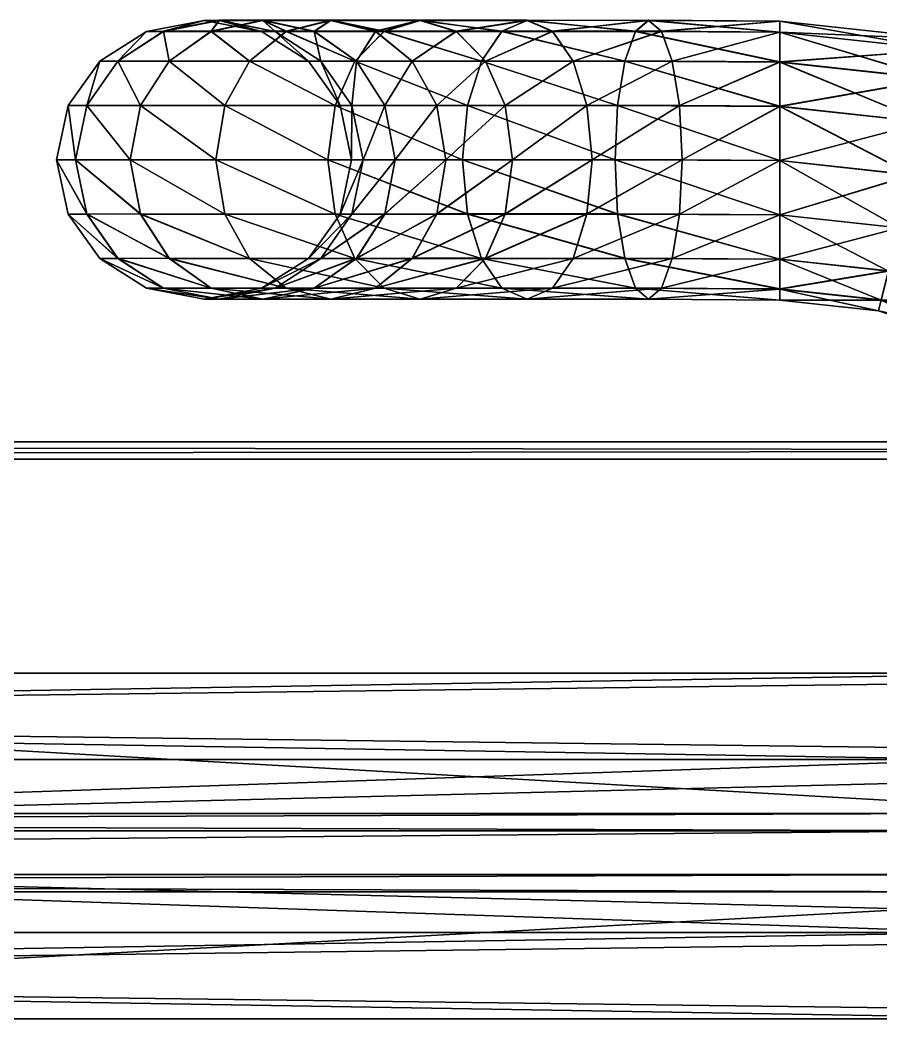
# Model space of a CAD drawing. Extents: x -84 to 84, y -10 to 10.
# Drawn here: x -21.4 to -11.45, y -2.08 to 9.66 of the extents above; entities that cross this region are included whole.
import ezdxf

# ---------------------------------------------------------------- set-up
doc = ezdxf.new("R2010")
doc.units = 0
doc.layers.add('DOOR01', color=231, linetype='CONTINUOUS')
doc.layers.add('FR', color=201, linetype='CONTINUOUS')

msp = doc.modelspace()

# ---------------------------------------------------------------- meshes
at = {"layer": 'DOOR01', "color": 231}
mesh = msp.add_polyface(dxfattribs=at)
corners = [(-18.751282, 6.908508, 113.580963), (-20.009918, 7.422881, 112.351105), (-19.681366, 6.910368, 112.199249), (-19.036896, 7.42102, 113.797272), (-19.14151, 8.048218, 113.876617), (-20.130707, 8.048216, 112.406891), (-20.009918, 8.675353, 112.351105), (-19.036896, 8.675354, 113.797272), (-19.681366, 9.187864, 112.199249), (-19.194244, 6.564727, 111.973907), (-20.274567, 6.908507, 110.631622), (-19.746429, 6.562865, 110.515289), (-20.63089, 7.421019, 110.710236), (-20.761688, 8.048217, 110.739044), (-20.63089, 8.675353, 110.710236), (-20.274567, 9.187864, 110.631622), (-19.194244, 9.533508, 111.973907), (-19.746429, 9.533507, 110.515289), (-19.099884, 6.436035, 110.372711), (-19.940094, 6.562865, 108.75444), (-19.276276, 6.436035, 108.75444), (-20.482391, 6.908507, 108.75444), (-20.848297, 7.421019, 108.75444), (-20.982574, 8.048216, 108.75444), (-20.848297, 8.675352, 108.75444), (-20.482391, 9.187864, 108.75444), (-19.940094, 9.533506, 108.75444), (-19.276276, 9.660339, 108.75444), (-19.681366, 6.908503, 62.477478), (-20.009918, 7.421015, 62.325623), (-18.751282, 6.908504, 61.095764), (-20.130707, 8.050075, 62.269836), (-19.036896, 7.421016, 60.879456), (-20.009918, 8.677211, 62.325623), (-19.14151, 8.050075, 60.80011), (-19.681366, 9.189722, 62.477478), (-19.036896, 8.677211, 60.879456), (-20.274567, 6.910365, 64.045105), (-19.194244, 6.562862, 62.70282), (-19.746429, 6.564723, 64.161438), (-20.63089, 7.422877, 63.966492), (-20.761688, 8.050074, 63.937683), (-20.63089, 8.67721, 63.966492), (-20.274567, 9.189723, 64.045105), (-19.746429, 9.535365, 64.161438), (-19.194244, 9.535365, 62.70282), (-19.099884, 6.437892, 64.304016)]
mesh.append_faces([[corners[k] for k in face] for face in [(0, 1, 2), (3, 5, 1), (4, 6, 5), (7, 8, 6), (9, 10, 11), (2, 12, 10), (1, 13, 12), (5, 14, 13), (6, 15, 14), (8, 17, 15), (18, 19, 20), (11, 21, 19), (10, 22, 21), (12, 23, 22), (14, 25, 24), (15, 26, 25), (17, 27, 26)]], dxfattribs={"vtx0": -1})
mesh.append_faces([[corners[k] for k in face] for face in [(28, 29, 30), (29, 31, 32), (31, 33, 34), (33, 35, 36), (39, 37, 38), (37, 40, 28), (40, 41, 29), (41, 42, 31), (42, 43, 33), (43, 44, 35), (20, 19, 46), (19, 21, 39), (21, 22, 37), (22, 23, 40), (23, 24, 41), (24, 25, 42), (25, 26, 43), (26, 27, 44)]], dxfattribs={"vtx1": -1})
mesh.append_faces([[corners[k] for k in face] for face in [(3, 4, 5), (9, 2, 10), (2, 1, 12), (1, 5, 13), (5, 6, 14), (6, 8, 15), (8, 16, 17), (18, 11, 19), (11, 10, 21), (10, 12, 22), (12, 13, 23), (13, 14, 24), (14, 15, 25), (15, 17, 26), (37, 28, 38), (40, 29, 28), (41, 31, 29), (42, 33, 31), (43, 35, 33), (44, 45, 35), (19, 39, 46), (21, 37, 39), (22, 40, 37), (23, 41, 40), (24, 42, 41), (25, 43, 42), (26, 44, 43)]], dxfattribs={"vtx2": -1})
mesh = msp.add_polyface(dxfattribs=at)
corners = [(-17.845154, 8.050078, 115.101471), (-17.761169, 8.677214, 115.002472), (-19.036896, 8.675354, 113.797272), (-19.14151, 8.048218, 113.876617), (-17.532196, 9.189727, 114.732819), (-18.751282, 9.187865, 113.580963), (-17.192932, 9.533508, 114.333038), (-18.3284, 9.533508, 113.260406), (-17.810333, 9.660339, 112.86795), (-17.292603, 9.533508, 112.475494), (-18.001709, 9.533508, 111.422638), (-18.597961, 9.660339, 111.698273), (-17.514557, 9.187866, 111.197296), (-20.009918, 8.675353, 112.351105), (-19.681366, 9.187864, 112.199249), (-19.194244, 9.533508, 111.973907), (-18.453552, 9.533508, 110.230133), (-19.099884, 9.660339, 110.372711), (-17.925232, 9.187867, 110.1138), (-17.569, 8.675355, 110.035187), (-19.746429, 9.533507, 110.515289), (-18.612396, 9.533508, 108.75444), (-19.276276, 9.660339, 108.75444), (-18.070099, 9.187866, 108.75444), (-17.704193, 8.675354, 108.75444), (-17.569916, 8.048218, 108.75444), (-19.036896, 8.677211, 60.879456), (-17.761169, 8.675349, 59.674255), (-17.845154, 8.048213, 59.575256), (-19.14151, 8.050075, 60.80011), (-18.751282, 9.189723, 61.095764), (-17.532196, 9.187862, 59.943909), (-18.3284, 9.535365, 61.416321), (-17.192932, 9.535365, 60.343689), (-17.810333, 9.662196, 61.808777), (-18.001709, 9.535365, 63.254089), (-17.292603, 9.535364, 62.201233), (-18.597961, 9.662196, 62.978455), (-17.514557, 9.189723, 63.479431), (-20.009918, 8.677211, 62.325623), (-19.681366, 9.189722, 62.477478), (-19.194244, 9.535365, 62.70282), (-18.453552, 9.533504, 64.446594), (-19.099884, 9.662197, 64.304016), (-17.925232, 9.187862, 64.562927), (-17.569, 8.67535, 64.641541), (-19.746429, 9.535365, 64.161438)]
mesh.append_faces([[corners[k] for k in face] for face in [(0, 2, 3), (1, 5, 2), (4, 7, 5), (6, 8, 7), (8, 10, 11), (9, 12, 10), (5, 15, 14), (7, 11, 15), (11, 16, 17), (10, 18, 16), (12, 19, 18), (15, 17, 20), (17, 21, 22), (16, 23, 21), (18, 24, 23), (19, 25, 24)]], dxfattribs={"vtx0": -1})
mesh.append_faces([[corners[k] for k in face] for face in [(29, 26, 28), (26, 30, 27), (30, 32, 31), (32, 34, 33), (37, 35, 34), (35, 38, 36), (40, 41, 30), (41, 37, 32), (43, 42, 37), (42, 44, 35), (44, 45, 38), (46, 43, 41), (22, 21, 43), (21, 23, 42), (23, 24, 44), (24, 25, 45)]], dxfattribs={"vtx1": -1})
mesh.append_faces([[corners[k] for k in face] for face in [(0, 1, 2), (1, 4, 5), (4, 6, 7), (8, 9, 10), (3, 2, 13), (2, 5, 14), (5, 7, 15), (7, 8, 11), (11, 10, 16), (10, 12, 18), (15, 11, 17), (17, 16, 21), (16, 18, 23), (18, 19, 24), (20, 17, 22), (26, 27, 28), (30, 31, 27), (32, 33, 31), (35, 36, 34), (39, 26, 29), (40, 30, 26), (41, 32, 30), (37, 34, 32), (42, 35, 37), (44, 38, 35), (43, 37, 41), (21, 42, 43), (23, 44, 42), (24, 45, 44), (22, 43, 46)]], dxfattribs={"vtx2": -1})
mesh = msp.add_polyface(dxfattribs=at)
corners = [(-14.524506, 8.050079, 116.632111), (-16.230652, 8.677216, 115.922028), (-16.289581, 8.050079, 116.035919), (-15.539551, 9.660339, 114.587799), (-15.247803, 9.533508, 114.024445), (-16.362366, 9.533508, 113.354523), (-16.777527, 9.660339, 113.843781), (-16.022888, 9.187866, 112.954742), (-15.00946, 9.187867, 113.564117), (-15.794006, 8.675355, 112.685089), (-17.761169, 8.677214, 115.002472), (-17.845154, 8.050078, 115.101471), (-16.069824, 9.189728, 115.611481), (-17.532196, 9.189727, 114.732819), (-15.83139, 9.535369, 115.151154), (-17.192932, 9.533508, 114.333038), (-17.292603, 9.533508, 112.475494), (-17.810333, 9.660339, 112.86795), (-16.869598, 9.187866, 112.154938), (-16.583984, 8.675354, 111.938629), (-15.710022, 8.048219, 112.58609), (-16.47934, 8.048219, 111.859283), (-17.514557, 9.187866, 111.197296), (-17.185791, 8.675355, 111.045441), (-17.065247, 8.048219, 110.989655), (-17.569, 8.675355, 110.035187), (-17.438293, 8.048219, 110.006378), (-16.289581, 8.048213, 58.640808), (-16.230652, 8.675349, 58.7547), (-14.524506, 8.048214, 58.044617), (-16.362366, 9.535365, 61.322205), (-15.247803, 9.535365, 60.652283), (-15.539551, 9.662196, 60.088928), (-16.777527, 9.662196, 60.832947), (-16.022888, 9.189723, 61.721985), (-15.794006, 8.677211, 61.991638), (-15.00946, 9.189723, 61.11261), (-17.761169, 8.675349, 59.674255), (-17.845154, 8.048213, 59.575256), (-17.532196, 9.187862, 59.943909), (-16.069824, 9.187861, 59.065247), (-17.192932, 9.535365, 60.343689), (-15.83139, 9.533504, 59.525574), (-17.292603, 9.535364, 62.201233), (-17.810333, 9.662196, 61.808777), (-16.869598, 9.189722, 62.52179), (-16.583984, 8.67721, 62.738098), (-16.47934, 8.050074, 62.817444), (-15.710022, 8.050075, 62.090637), (-17.514557, 9.189723, 63.479431), (-17.185791, 8.677211, 63.631287), (-17.065247, 8.050075, 63.687073), (-17.185791, 7.422877, 63.631287), (-17.569, 8.67535, 64.641541), (-17.438293, 8.048214, 64.670349), (-17.569916, 8.048218, 108.75444)]
mesh.append_faces([[corners[k] for k in face] for face in [(0, 1, 2), (3, 5, 6), (4, 7, 5), (8, 9, 7), (2, 10, 11), (1, 13, 10), (12, 15, 13), (14, 6, 15), (6, 16, 17), (5, 18, 16), (7, 19, 18), (9, 21, 19), (18, 23, 22), (19, 24, 23), (23, 26, 25)]], dxfattribs={"vtx0": -1})
mesh.append_faces([[corners[k] for k in face] for face in [(27, 28, 29), (33, 30, 32), (30, 34, 31), (34, 35, 36), (38, 37, 27), (37, 39, 28), (39, 41, 40), (41, 33, 42), (44, 43, 33), (43, 45, 30), (45, 46, 34), (46, 47, 35), (49, 50, 45), (50, 51, 46), (51, 52, 47), (53, 54, 50)]], dxfattribs={"vtx1": -1})
mesh.append_faces([[corners[k] for k in face] for face in [(3, 4, 5), (2, 1, 10), (1, 12, 13), (12, 14, 15), (14, 3, 6), (6, 5, 16), (5, 7, 18), (7, 9, 19), (9, 20, 21), (15, 6, 17), (16, 18, 22), (18, 19, 23), (19, 21, 24), (22, 23, 25), (23, 24, 26), (30, 31, 32), (37, 28, 27), (39, 40, 28), (41, 42, 40), (33, 32, 42), (43, 30, 33), (45, 34, 30), (46, 35, 34), (47, 48, 35), (44, 33, 41), (49, 45, 43), (50, 46, 45), (51, 47, 46), (53, 50, 49), (54, 51, 50), (55, 54, 53)]], dxfattribs={"vtx2": -1})
mesh = msp.add_polyface(dxfattribs=at)
corners = [(-12.616852, 9.653107, 115.216064), (-13.985779, 9.533509, 114.451324), (-14.136566, 9.6622, 115.062164), (-12.616852, 9.524414, 114.588898), (-13.86261, 9.187867, 113.952301), (-12.616852, 9.178711, 114.076416), (-13.779297, 8.675355, 113.615631), (-12.616852, 8.66626, 113.730743), (-13.74884, 8.048219, 113.492218), (-12.616852, 8.040924, 116.828217), (-12.616852, 8.668121, 116.701416), (-14.493958, 8.677216, 116.508698), (-14.524506, 8.050079, 116.632111), (-12.616852, 9.180573, 116.355743), (-14.410767, 9.189728, 116.172028), (-12.616852, 9.526277, 115.843262), (-14.287445, 9.53537, 115.673004), (-15.247803, 9.533508, 114.024445), (-15.539551, 9.660339, 114.587799), (-15.00946, 9.187867, 113.564117), (-14.848663, 8.675355, 113.253571), (-14.789612, 8.048219, 113.139679), (-16.230652, 8.677216, 115.922028), (-16.069824, 9.189728, 115.611481), (-15.83139, 9.535369, 115.151154), (-16.022888, 9.187866, 112.954742), (-15.794006, 8.675355, 112.685089), (-15.710022, 8.048219, 112.58609), (-14.136566, 9.660336, 59.614563), (-13.985779, 9.535365, 60.225403), (-12.616852, 9.65124, 59.460655), (-13.86261, 9.189723, 60.724426), (-12.616852, 9.526271, 60.087822), (-13.779297, 8.677211, 61.061096), (-12.616852, 9.180569, 60.600304), (-13.74884, 8.050075, 61.184509), (-12.616852, 8.668118, 60.945976), (-14.493958, 8.67535, 58.16803), (-12.616852, 8.666256, 57.975304), (-12.616852, 8.039059, 57.848503), (-14.524506, 8.048214, 58.044617), (-14.410767, 9.187862, 58.5047), (-12.616852, 9.178706, 58.320992), (-14.287445, 9.533504, 59.003723), (-12.616852, 9.524409, 58.833458), (-15.247803, 9.535365, 60.652283), (-15.539551, 9.662196, 60.088928), (-15.00946, 9.189723, 61.11261), (-14.848663, 8.677211, 61.423157), (-14.789612, 8.050075, 61.537048), (-16.230652, 8.675349, 58.7547), (-16.069824, 9.187861, 59.065247), (-15.83139, 9.533504, 59.525574), (-16.022888, 9.189723, 61.721985), (-15.794006, 8.677211, 61.991638), (-15.710022, 8.050075, 62.090637)]
mesh.append_faces([[corners[k] for k in face] for face in [(0, 1, 2), (3, 4, 1), (5, 6, 4), (7, 8, 6), (9, 11, 12), (10, 14, 11), (13, 16, 14), (15, 2, 16), (2, 17, 18), (1, 19, 17), (4, 20, 19), (6, 21, 20), (11, 23, 22), (14, 24, 23), (16, 18, 24), (20, 27, 26)]], dxfattribs={"vtx0": -1})
mesh.append_faces([[corners[k] for k in face] for face in [(28, 29, 30), (29, 31, 32), (31, 33, 34), (33, 35, 36), (40, 37, 39), (37, 41, 38), (41, 43, 42), (43, 28, 44), (46, 45, 28), (45, 47, 29), (47, 48, 31), (48, 49, 33), (50, 51, 37), (51, 52, 41), (52, 46, 43), (54, 55, 48)]], dxfattribs={"vtx1": -1})
mesh.append_faces([[corners[k] for k in face] for face in [(9, 10, 11), (10, 13, 14), (13, 15, 16), (15, 0, 2), (2, 1, 17), (1, 4, 19), (4, 6, 20), (6, 8, 21), (12, 11, 22), (11, 14, 23), (14, 16, 24), (16, 2, 18), (17, 19, 25), (19, 20, 26), (20, 21, 27), (37, 38, 39), (41, 42, 38), (43, 44, 42), (28, 30, 44), (45, 29, 28), (47, 31, 29), (48, 33, 31), (49, 35, 33), (50, 37, 40), (51, 41, 37), (52, 43, 41), (46, 28, 43), (53, 47, 45), (54, 48, 47), (55, 49, 48)]], dxfattribs={"vtx2": -1})
mesh = msp.add_polyface(dxfattribs=at)
corners = [(-12.616852, 9.653107, 115.216064), (-12.616852, 9.524414, 114.588898), (-13.985779, 9.533509, 114.451324), (-12.616852, 9.178711, 114.076416), (-13.86261, 9.187867, 113.952301), (-12.616852, 8.66626, 113.730743), (-13.779297, 8.675355, 113.615631), (-12.616852, 8.039063, 113.603943), (-13.74884, 8.048219, 113.492218), (-12.616852, 7.411865, 113.730743), (-13.779297, 7.42102, 113.615631), (-12.616852, 6.899414, 114.076416), (-13.86261, 6.908509, 113.952301), (-11.23996, 7.261718, 113.730743), (-11.089203, 7.872558, 113.603943), (-11.363159, 6.762695, 114.076416), (-11.23996, 7.26172, 116.701416), (-12.616852, 7.411866, 116.701416), (-12.616852, 6.899414, 116.355743), (-11.363159, 6.762696, 116.355743), (-11.089203, 7.874421, 116.828217), (-12.616852, 8.040924, 116.828217), (-10.938293, 8.48526, 116.701416), (-12.616852, 8.668121, 116.701416), (-10.815002, 8.984283, 116.355743), (-12.616852, 9.180573, 116.355743), (-10.731812, 9.320954, 115.843262), (-12.616852, 9.526277, 115.843262), (-10.701355, 9.444366, 115.216064), (-10.731812, 9.319093, 114.588898), (-10.815002, 8.982423, 114.076416), (-10.938293, 8.483398, 113.730743), (-9.977966, 6.834838, 113.730743), (-13.985779, 9.535365, 60.225403), (-12.616852, 9.526271, 60.087822), (-12.616852, 9.65124, 59.460655), (-13.86261, 9.189723, 60.724426), (-12.616852, 9.180569, 60.600304), (-13.779297, 8.677211, 61.061096), (-12.616852, 8.668118, 60.945976), (-13.74884, 8.050075, 61.184509), (-12.616852, 8.04092, 61.072777), (-13.779297, 7.421016, 61.061096), (-12.616852, 7.411861, 60.945976), (-13.86261, 6.908504, 60.724426), (-12.616852, 6.89941, 60.600304), (-11.23996, 7.261714, 60.945976), (-11.089203, 7.874415, 61.072777), (-11.363159, 6.762691, 60.600304), (-12.616852, 6.90127, 58.320992), (-12.616852, 7.413722, 57.975304), (-11.23996, 7.263575, 57.975304), (-11.363159, 6.764552, 58.320992), (-12.616852, 8.039059, 57.848503), (-11.089203, 7.872553, 57.848503), (-12.616852, 8.666256, 57.975304), (-10.938293, 8.483394, 57.975304), (-12.616852, 9.178706, 58.320992), (-10.815002, 8.982417, 58.320992), (-12.616852, 9.524409, 58.833458), (-10.731812, 9.319087, 58.833458), (-10.701355, 9.442501, 59.460655), (-10.731812, 9.32095, 60.087822), (-10.815002, 8.98428, 60.600304), (-10.938293, 8.485256, 60.945976), (-9.977966, 6.834834, 60.945976)]
mesh.append_faces([[corners[k] for k in face] for face in [(41, 46, 47), (43, 48, 46), (49, 51, 52), (50, 54, 51), (53, 56, 54), (55, 58, 56), (57, 60, 58), (59, 61, 60), (35, 62, 61), (34, 63, 62), (37, 64, 63), (39, 47, 64)]], dxfattribs={"vtx0": -1})
mesh.append_faces([[corners[k] for k in face] for face in [(14, 13, 7), (13, 15, 9), (19, 16, 18), (16, 20, 17), (20, 22, 21), (22, 24, 23), (24, 26, 25), (26, 28, 27), (28, 29, 0), (29, 30, 1), (30, 31, 3), (31, 14, 5)]], dxfattribs={"vtx1": -1})
mesh.append_faces([[corners[k] for k in face] for face in [(0, 1, 2), (1, 3, 4), (3, 5, 6), (5, 7, 8), (7, 9, 10), (9, 11, 12), (13, 9, 7), (15, 11, 9), (16, 17, 18), (20, 21, 17), (22, 23, 21), (24, 25, 23), (26, 27, 25), (28, 0, 27), (29, 1, 0), (30, 3, 1), (31, 5, 3), (14, 7, 5), (32, 13, 14), (33, 34, 35), (36, 37, 34), (38, 39, 37), (40, 41, 39), (42, 43, 41), (44, 45, 43), (41, 43, 46), (43, 45, 48), (49, 50, 51), (50, 53, 54), (53, 55, 56), (55, 57, 58), (57, 59, 60), (59, 35, 61), (35, 34, 62), (34, 37, 63), (37, 39, 64), (39, 41, 47), (47, 46, 65)]], dxfattribs={"vtx2": -1})
mesh = msp.add_polyface(dxfattribs=at)
corners = [(-80.236176, -0.887373, 219.07254), (-0.236176, -0.887369, 219.07254), (-0.236176, 1.112547, 219.07254), (-80.236176, 1.112551, 219.07254), (-0.236176, -0.887462, 0.07254), (-80.236176, -0.887466, 0.07254), (-80.236176, 1.11253, 0.07254), (-0.236176, 1.112527, 0.07254), (-69.236176, -0.887454, 27.07254), (-10.236176, -0.887452, 27.07254), (-10.236176, 1.112529, 27.07254), (-69.236176, 1.112533, 27.07254), (-10.236176, -0.887374, 208.07254), (-69.236176, -0.887378, 208.07254), (-69.236176, 1.112552, 208.07254), (-10.236176, 1.112548, 208.07254), (-1.236176, 2.112547, 218.07254), (-79.236176, 2.112551, 218.07254), (-79.236176, 2.112531, 1.07254), (-1.236176, 2.112527, 1.07254), (-9.236176, 2.112529, 26.07254), (-70.236176, 2.112533, 26.07254), (-70.236176, 2.11255, 209.07254), (-9.236176, 2.112548, 209.07254), (-1.236176, -1.887369, 218.07254), (-79.236176, -1.887373, 218.07254), (-79.236176, -1.887466, 1.072541), (-1.236176, -1.887462, 1.072541), (-9.236176, -1.887452, 26.07254), (-70.236176, -1.887456, 26.07254), (-70.236176, -1.887376, 209.07254), (-9.236176, -1.887374, 209.07254), (-20.761688, 8.048217, 110.739044), (-20.848297, 8.675352, 108.75444), (-20.982574, 8.048216, 108.75444), (-69.236176, -0.215798, 208.07254), (-10.236176, -0.215798, 208.07254), (-10.236176, 0.289203, 208.07254), (-69.236176, 0.289203, 208.07254), (-69.036179, -0.415798, 207.872543), (-69.036179, -0.415812, 155.464661), (-10.436172, -0.415798, 207.872543), (-10.436172, -0.415812, 155.464661), (-10.436172, 0.489203, 207.872543), (-10.436172, 0.489189, 155.464661), (-69.036179, 0.489203, 207.872543), (-69.036179, 0.489189, 155.464661), (-69.236176, -0.215844, 27.07254), (-69.236176, 0.289155, 27.07254), (-10.236176, 0.289155, 27.07254), (-10.236176, -0.215844, 27.07254), (-10.436172, -0.415844, 27.272537), (-69.036179, -0.415844, 27.272537), (-69.036179, 0.489155, 27.272537), (-10.436172, 0.489155, 27.272537), (-69.036179, 0.489159, 82.998283), (-69.236176, 0.289158, 82.998283), (-69.036179, -0.415841, 82.998283), (-10.43618, -0.415841, 82.998283), (-10.43618, 0.489159, 82.998283), (-69.236176, -0.215841, 82.998283), (-69.236176, 0.289189, 155.464661)]
mesh.append_faces([[corners[k] for k in face] for face in [(0, 2, 3), (4, 6, 7), (8, 10, 11), (12, 14, 15), (3, 16, 17), (7, 18, 19), (11, 20, 21), (15, 22, 23), (32, 33, 34), (35, 37, 38), (47, 49, 50)]], dxfattribs={"vtx0": -1})
mesh.append_faces([[corners[k] for k in face] for face in [(25, 24, 0), (27, 26, 4), (29, 28, 8), (31, 30, 12), (39, 40, 41), (42, 41, 40), (43, 44, 45), (46, 45, 44), (55, 53, 56), (40, 57, 42), (58, 42, 57), (44, 59, 46), (55, 46, 59), (57, 40, 60), (45, 46, 38), (46, 55, 61), (57, 52, 58), (51, 58, 52), (59, 54, 55), (53, 55, 54)]], dxfattribs={"vtx1": -1})
mesh.append_faces([[corners[k] for k in face] for face in [(23, 22, 17), (17, 16, 23), (24, 25, 30), (30, 31, 24), (19, 18, 21), (21, 20, 19), (26, 27, 28), (28, 29, 26)]], dxfattribs={"vtx1": -1, "vtx2": -1})
mesh.append_faces([[corners[k] for k in face] for face in [(0, 1, 2), (4, 5, 6), (8, 9, 10), (12, 13, 14), (3, 2, 16), (7, 6, 18), (11, 10, 20), (15, 14, 22), (24, 1, 0), (26, 5, 4), (28, 9, 8), (30, 13, 12), (35, 36, 37), (47, 48, 49), (36, 35, 39), (39, 41, 36), (38, 37, 43), (43, 45, 38), (47, 50, 51), (51, 52, 47), (49, 48, 53), (53, 54, 49), (52, 57, 60)]], dxfattribs={"vtx2": -1})
mesh = msp.add_polyface(dxfattribs=at)
corners = [(-16.777527, 6.436035, 113.843781), (-18.3284, 6.564727, 113.260406), (-17.810333, 6.437896, 112.86795), (-17.192932, 6.562866, 114.333038), (-17.532196, 6.908508, 114.732819), (-18.751282, 6.908508, 113.580963), (-17.761169, 7.421021, 115.002472), (-19.036896, 7.42102, 113.797272), (-17.845154, 8.050078, 115.101471), (-19.14151, 8.048218, 113.876617), (-17.292603, 6.564727, 112.475494), (-18.597961, 6.436035, 111.698273), (-18.001709, 6.562866, 111.422638), (-19.194244, 6.564727, 111.973907), (-19.681366, 6.910368, 112.199249), (-20.009918, 7.422881, 112.351105), (-17.185791, 7.42102, 111.045441), (-17.514557, 6.908508, 111.197296), (-17.925232, 6.908508, 110.1138), (-17.569, 7.42102, 110.035187), (-18.453552, 6.562866, 110.230133), (-19.099884, 6.436035, 110.372711), (-19.746429, 6.562865, 110.515289), (-17.569, 8.675355, 110.035187), (-17.438293, 8.048219, 110.006378), (-17.569916, 8.048218, 108.75444), (-17.704193, 7.42102, 108.75444), (-18.070099, 6.908508, 108.75444), (-18.612396, 6.562866, 108.75444), (-19.276276, 6.436035, 108.75444), (-17.810333, 6.436031, 61.808777), (-18.3284, 6.562862, 61.416321), (-16.777527, 6.43603, 60.832947), (-18.751282, 6.908504, 61.095764), (-17.532196, 6.908504, 59.943909), (-17.192932, 6.562861, 60.343689), (-19.036896, 7.421016, 60.879456), (-17.761169, 7.421016, 59.674255), (-19.14151, 8.050075, 60.80011), (-17.845154, 8.048213, 59.575256), (-18.597961, 6.437892, 62.978455), (-17.292603, 6.562862, 62.201233), (-18.001709, 6.564723, 63.254089), (-19.194244, 6.562862, 62.70282), (-19.681366, 6.908503, 62.477478), (-20.009918, 7.421015, 62.325623), (-20.130707, 8.050075, 62.269836), (-17.925232, 6.908504, 64.562927), (-17.514557, 6.910365, 63.479431), (-17.185791, 7.422877, 63.631287), (-17.569, 7.421016, 64.641541), (-18.453552, 6.562862, 64.446594), (-19.099884, 6.437892, 64.304016), (-19.746429, 6.564723, 64.161438), (-17.438293, 8.048214, 64.670349)]
mesh.append_faces([[corners[k] for k in face] for face in [(0, 1, 2), (3, 5, 1), (4, 7, 5), (6, 9, 7), (10, 11, 12), (2, 13, 11), (1, 14, 13), (16, 18, 19), (17, 20, 18), (12, 21, 20), (11, 22, 21), (24, 26, 25), (19, 27, 26), (18, 28, 27), (20, 29, 28)]], dxfattribs={"vtx0": -1})
mesh.append_faces([[corners[k] for k in face] for face in [(30, 31, 32), (31, 33, 35), (33, 36, 34), (36, 38, 37), (42, 40, 41), (40, 43, 30), (43, 44, 31), (50, 47, 49), (47, 51, 48), (51, 52, 42), (52, 53, 40), (25, 26, 54), (26, 27, 50), (27, 28, 47), (28, 29, 51)]], dxfattribs={"vtx1": -1})
mesh.append_faces([[corners[k] for k in face] for face in [(3, 4, 5), (4, 6, 7), (6, 8, 9), (10, 2, 11), (2, 1, 13), (1, 5, 14), (5, 7, 15), (16, 17, 18), (17, 12, 20), (12, 11, 21), (11, 13, 22), (23, 24, 25), (24, 19, 26), (19, 18, 27), (18, 20, 28), (20, 21, 29), (33, 34, 35), (36, 37, 34), (38, 39, 37), (40, 30, 41), (43, 31, 30), (44, 33, 31), (45, 36, 33), (46, 38, 36), (47, 48, 49), (51, 42, 48), (52, 40, 42), (53, 43, 40), (26, 50, 54), (27, 47, 50), (28, 51, 47), (29, 52, 51)]], dxfattribs={"vtx2": -1})
mesh = msp.add_polyface(dxfattribs=at)
corners = [(-12.616852, 8.039063, 113.603943), (-13.779297, 7.42102, 113.615631), (-13.74884, 8.048219, 113.492218), (-12.616852, 7.411865, 113.730743), (-13.86261, 6.908509, 113.952301), (-12.616852, 6.899414, 116.355743), (-12.616852, 7.411866, 116.701416), (-14.493958, 7.421021, 116.508698), (-12.616852, 8.040924, 116.828217), (-14.524506, 8.050079, 116.632111), (-14.848663, 7.422883, 113.253571), (-14.789612, 8.048219, 113.139679), (-15.00946, 6.908509, 113.564117), (-14.410767, 6.908508, 116.172028), (-16.230652, 7.421021, 115.922028), (-16.069824, 6.908508, 115.611481), (-16.289581, 8.050079, 116.035919), (-15.794006, 7.422883, 112.685089), (-15.710022, 8.048219, 112.58609), (-16.022888, 6.910369, 112.954742), (-17.761169, 7.421021, 115.002472), (-17.532196, 6.908508, 114.732819), (-17.845154, 8.050078, 115.101471), (-16.583984, 7.422882, 111.938629), (-16.47934, 8.048219, 111.859283), (-16.869598, 6.910369, 112.154938), (-17.185791, 7.42102, 111.045441), (-17.065247, 8.048219, 110.989655), (-17.514557, 6.908508, 111.197296), (-17.569, 7.42102, 110.035187), (-17.438293, 8.048219, 110.006378), (-13.74884, 8.050075, 61.184509), (-13.779297, 7.421016, 61.061096), (-12.616852, 8.04092, 61.072777), (-13.86261, 6.908504, 60.724426), (-12.616852, 7.411861, 60.945976), (-14.493958, 7.422877, 58.16803), (-12.616852, 7.413722, 57.975304), (-12.616852, 6.90127, 58.320992), (-14.410767, 6.910365, 58.5047), (-14.524506, 8.048214, 58.044617), (-12.616852, 8.039059, 57.848503), (-14.848663, 7.421016, 61.423157), (-14.789612, 8.050075, 61.537048), (-15.00946, 6.908504, 61.11261), (-16.230652, 7.422877, 58.7547), (-16.069824, 6.908504, 59.065247), (-16.289581, 8.048213, 58.640808), (-15.794006, 7.421016, 61.991638), (-15.710022, 8.050075, 62.090637), (-16.022888, 6.908504, 61.721985), (-17.761169, 7.421016, 59.674255), (-17.532196, 6.908504, 59.943909), (-17.845154, 8.048213, 59.575256), (-16.583984, 7.421017, 62.738098), (-16.47934, 8.050074, 62.817444), (-16.869598, 6.908505, 62.52179), (-17.185791, 7.422877, 63.631287), (-17.514557, 6.910365, 63.479431), (-17.569, 7.421016, 64.641541), (-17.065247, 8.050075, 63.687073), (-17.438293, 8.048214, 64.670349)]
mesh.append_faces([[corners[k] for k in face] for face in [(0, 1, 2), (3, 4, 1), (6, 9, 7), (2, 10, 11), (1, 12, 10), (13, 14, 15), (7, 16, 14), (11, 17, 18), (10, 19, 17), (15, 20, 21), (14, 22, 20), (18, 23, 24), (17, 25, 23), (24, 26, 27), (23, 28, 26), (27, 29, 30)]], dxfattribs={"vtx0": -1})
mesh.append_faces([[corners[k] for k in face] for face in [(31, 32, 33), (32, 34, 35), (39, 36, 38), (36, 40, 37), (43, 42, 31), (42, 44, 32), (46, 45, 39), (45, 47, 36), (49, 48, 43), (48, 50, 42), (52, 51, 46), (51, 53, 45), (55, 54, 49), (54, 56, 48), (57, 58, 54), (61, 59, 60)]], dxfattribs={"vtx1": -1})
mesh.append_faces([[corners[k] for k in face] for face in [(5, 6, 7), (6, 8, 9), (2, 1, 10), (1, 4, 12), (13, 7, 14), (7, 9, 16), (11, 10, 17), (10, 12, 19), (15, 14, 20), (14, 16, 22), (18, 17, 23), (17, 19, 25), (24, 23, 26), (23, 25, 28), (27, 26, 29), (36, 37, 38), (40, 41, 37), (42, 32, 31), (44, 34, 32), (45, 36, 39), (47, 40, 36), (48, 42, 43), (50, 44, 42), (51, 45, 46), (53, 47, 45), (54, 48, 49), (56, 50, 48), (57, 54, 55), (58, 56, 54), (59, 57, 60)]], dxfattribs={"vtx2": -1})
mesh = msp.add_polyface(dxfattribs=at)
corners = [(-12.616852, 6.899414, 114.076416), (-13.985779, 6.562867, 114.451324), (-13.86261, 6.908509, 113.952301), (-12.616852, 6.553711, 114.588898), (-12.616852, 6.426881, 115.216064), (-14.136566, 6.436035, 115.062164), (-12.616852, 6.553712, 115.843262), (-14.287445, 6.562866, 115.673004), (-12.616852, 6.899414, 116.355743), (-14.410767, 6.908508, 116.172028), (-14.493958, 7.421021, 116.508698), (-15.247803, 6.562866, 114.024445), (-15.00946, 6.908509, 113.564117), (-15.539551, 6.436035, 114.587799), (-15.83139, 6.562866, 115.151154), (-16.069824, 6.908508, 115.611481), (-16.362366, 6.564727, 113.354523), (-16.022888, 6.910369, 112.954742), (-16.777527, 6.436035, 113.843781), (-17.192932, 6.562866, 114.333038), (-17.532196, 6.908508, 114.732819), (-17.292603, 6.564727, 112.475494), (-16.869598, 6.910369, 112.154938), (-17.810333, 6.437896, 112.86795), (-18.3284, 6.564727, 113.260406), (-18.001709, 6.562866, 111.422638), (-17.514557, 6.908508, 111.197296), (-13.86261, 6.908504, 60.724426), (-13.985779, 6.562861, 60.225403), (-12.616852, 6.89941, 60.600304), (-14.136566, 6.436031, 59.614563), (-12.616852, 6.426875, 59.460655), (-12.616852, 6.553706, 60.087822), (-14.287445, 6.562861, 59.003723), (-12.616852, 6.555568, 58.833458), (-14.410767, 6.910365, 58.5047), (-12.616852, 6.90127, 58.320992), (-15.247803, 6.562861, 60.652283), (-15.00946, 6.908504, 61.11261), (-15.539551, 6.43603, 60.088928), (-15.83139, 6.562861, 59.525574), (-16.069824, 6.908504, 59.065247), (-16.362366, 6.562862, 61.322205), (-16.022888, 6.908504, 61.721985), (-16.777527, 6.43603, 60.832947), (-17.192932, 6.562861, 60.343689), (-17.532196, 6.908504, 59.943909), (-17.292603, 6.562862, 62.201233), (-16.869598, 6.908505, 62.52179), (-17.810333, 6.436031, 61.808777), (-18.3284, 6.562862, 61.416321), (-18.001709, 6.564723, 63.254089), (-17.514557, 6.910365, 63.479431), (-14.136566, -6.438842, 115.062164), (-12.616852, -6.429688, 115.216064), (-12.616852, -6.556519, 114.588898)]
mesh.append_faces([[corners[k] for k in face] for face in [(0, 1, 2), (3, 5, 1), (4, 7, 5), (6, 9, 7), (8, 10, 9), (2, 11, 12), (1, 13, 11), (5, 14, 13), (7, 15, 14), (12, 16, 17), (11, 18, 16), (13, 19, 18), (14, 20, 19), (17, 21, 22), (16, 23, 21), (22, 25, 26)]], dxfattribs={"vtx0": -1})
mesh.append_faces([[corners[k] for k in face] for face in [(27, 28, 29), (28, 30, 32), (30, 33, 31), (33, 35, 34), (38, 37, 27), (37, 39, 28), (39, 40, 30), (40, 41, 33), (43, 42, 38), (42, 44, 37), (44, 45, 39), (45, 46, 40), (48, 47, 43), (47, 49, 42), (52, 51, 48)]], dxfattribs={"vtx1": -1})
mesh.append_faces([[corners[k] for k in face] for face in [(3, 4, 5), (4, 6, 7), (6, 8, 9), (2, 1, 11), (1, 5, 13), (5, 7, 14), (7, 9, 15), (12, 11, 16), (11, 13, 18), (13, 14, 19), (14, 15, 20), (17, 16, 21), (16, 18, 23), (18, 19, 24), (22, 21, 25), (30, 31, 32), (33, 34, 31), (35, 36, 34), (37, 28, 27), (39, 30, 28), (40, 33, 30), (41, 35, 33), (42, 37, 38), (44, 39, 37), (45, 40, 39), (46, 41, 40), (47, 42, 43), (49, 44, 42), (50, 45, 44), (51, 47, 48), (53, 54, 55)]], dxfattribs={"vtx2": -1})
mesh = msp.add_polyface(dxfattribs=at)
corners = [(-12.616852, 6.899414, 114.076416), (-12.616852, 6.553711, 114.588898), (-13.985779, 6.562867, 114.451324), (-11.446472, 6.426025, 114.588898), (-11.363159, 6.762695, 114.076416), (-11.476929, 6.302612, 115.216064), (-12.616852, 6.426881, 115.216064), (-11.446472, 6.426025, 115.843262), (-12.616852, 6.553712, 115.843262), (-11.363159, 6.762696, 116.355743), (-12.616852, 6.899414, 116.355743), (-10.216309, 6.374512, 114.076416), (-11.23996, 7.261718, 113.730743), (-9.977966, 6.834838, 113.730743), (-10.377228, 6.063965, 114.588898), (-10.436157, 5.950073, 115.216064), (-10.377228, 6.063965, 115.843262), (-10.216309, 6.374512, 116.355743), (-9.977966, 6.834839, 116.701416), (-11.23996, 7.26172, 116.701416), (-8.863525, 6.164917, 113.730743), (-9.686218, 7.398194, 113.603943), (-8.448242, 6.654175, 113.603943), (-9.202881, 5.765138, 114.076416), (-9.431763, 5.495483, 114.588898), (-9.202881, 5.765137, 116.355743), (-8.863525, 6.164917, 116.701416), (-8.448242, 6.654175, 116.828217), (-7.933289, 5.285889, 113.730743), (-13.985779, 6.562861, 60.225403), (-12.616852, 6.553706, 60.087822), (-12.616852, 6.89941, 60.600304), (-11.446472, 6.426021, 60.087822), (-11.363159, 6.762691, 60.600304), (-12.616852, 6.426875, 59.460655), (-11.476929, 6.302608, 59.460655), (-12.616852, 6.555568, 58.833458), (-11.446472, 6.427882, 58.833458), (-12.616852, 6.90127, 58.320992), (-11.363159, 6.764552, 58.320992), (-11.23996, 7.261714, 60.945976), (-10.216309, 6.374507, 60.600304), (-9.977966, 6.834834, 60.945976), (-10.377228, 6.06396, 60.087822), (-10.436157, 5.950068, 59.460655), (-10.377228, 6.065822, 58.833458), (-10.216309, 6.376369, 58.320992), (-11.23996, 7.263575, 57.975304), (-9.977966, 6.836696, 57.975304), (-9.686218, 7.398189, 61.072777), (-8.863525, 6.164912, 60.945976), (-8.448242, 6.65417, 61.072777), (-9.202881, 5.765132, 60.600304), (-9.431763, 5.495479, 60.087822), (-9.202881, 5.766994, 58.320992), (-8.863525, 6.166773, 57.975304), (-8.448242, 6.656031, 57.848503), (-7.933289, 5.285884, 60.945976)]
mesh.append_faces([[corners[k] for k in face] for face in [(31, 32, 33), (30, 35, 32), (34, 37, 35), (36, 39, 37), (40, 41, 42), (33, 43, 41), (32, 44, 43), (35, 45, 44), (37, 46, 45), (39, 48, 46), (49, 50, 51), (42, 52, 50), (46, 55, 54), (48, 56, 55)]], dxfattribs={"vtx0": -1})
mesh.append_faces([[corners[k] for k in face] for face in [(4, 3, 0), (3, 5, 1), (5, 7, 6), (7, 9, 8), (13, 11, 12), (11, 14, 4), (14, 15, 3), (15, 16, 5), (16, 17, 7), (17, 18, 9), (22, 20, 21), (20, 23, 13), (25, 26, 17), (26, 27, 18)]], dxfattribs={"vtx1": -1})
mesh.append_faces([[corners[k] for k in face] for face in [(0, 1, 2), (3, 1, 0), (5, 6, 1), (7, 8, 6), (9, 10, 8), (11, 4, 12), (14, 3, 4), (15, 5, 3), (16, 7, 5), (17, 9, 7), (18, 19, 9), (20, 13, 21), (23, 11, 13), (24, 14, 11), (25, 17, 16), (26, 18, 17), (28, 20, 22), (29, 30, 31), (31, 30, 32), (30, 34, 35), (34, 36, 37), (36, 38, 39), (40, 33, 41), (33, 32, 43), (32, 35, 44), (35, 37, 45), (37, 39, 46), (39, 47, 48), (49, 42, 50), (42, 41, 52), (41, 43, 53), (45, 46, 54), (46, 48, 55), (51, 50, 57)]], dxfattribs={"vtx2": -1})
at = {"layer": 'FR', "color": 201}
mesh = msp.add_polyface(dxfattribs=at)
corners = [(83.751129, 4.588345, -0.000001), (83.751129, 4.588364, 222.851944), (-83.751129, 4.58834, 222.851944), (-83.751129, 4.58832, -0.000001), (-80.435211, 4.58832, 0.000014), (-80.435211, 4.588392, 219.723053), (80.435211, 4.588419, 219.723053), (80.435211, 4.588345, 0.000014), (83.751129, -4.602399, 0.000001), (83.751129, -4.602271, 222.851929), (-83.751129, -4.602297, 222.851929), (-83.751129, -4.602426, 0.000001), (-80.435211, -4.602425, 0.000016), (-80.435211, -4.602243, 219.723038), (80.435211, -4.602217, 219.723038), (80.435211, -4.6024, 0.000016), (83.551132, 4.788344, 0.200004), (83.551132, 4.788365, 222.651947), (-83.551132, 4.788341, 222.651947), (-83.551132, 4.78832, 0.200004), (-80.635208, 4.78832, 0.200011), (-80.635208, 4.788391, 219.92305), (80.635208, 4.788418, 219.92305), (80.635208, 4.788344, 0.200011), (83.551132, -4.8024, 0.200005), (83.551132, -4.80227, 222.651932), (-83.551132, -4.802296, 222.651932), (-83.551132, -4.802426, 0.200005), (-80.635208, -4.802425, 0.200013), (-80.635208, -4.802244, 219.923035), (80.635208, -4.802217, 219.923035), (80.635208, -4.8024, 0.200013)]
mesh.append_faces([[corners[k] for k in face] for face in [(0, 9, 8), (1, 10, 9), (2, 11, 10), (3, 12, 11), (4, 13, 12), (5, 14, 13), (6, 15, 14), (7, 8, 15), (24, 30, 31)]], dxfattribs={"vtx0": -1})
mesh.append_faces([[corners[k] for k in face] for face in [(21, 18, 17), (22, 17, 16), (26, 28, 29), (25, 29, 30)]], dxfattribs={"vtx0": -1, "vtx2": -1})
mesh.append_faces([[corners[k] for k in face] for face in [(23, 22, 16)]], dxfattribs={"vtx1": -1})
mesh.append_faces([[corners[k] for k in face] for face in [(21, 20, 18), (22, 21, 17), (25, 26, 29), (24, 25, 30)]], dxfattribs={"vtx1": -1, "vtx2": -1})
mesh.append_faces([[corners[k] for k in face] for face in [(20, 19, 18), (0, 1, 9), (1, 2, 10), (2, 3, 11), (3, 4, 12), (4, 5, 13), (5, 6, 14), (6, 7, 15), (7, 0, 8), (26, 27, 28), (4, 3, 19), (19, 20, 4), (3, 2, 18), (18, 19, 3), (5, 4, 20), (20, 21, 5), (2, 1, 17), (17, 18, 2), (6, 5, 21), (21, 22, 6), (1, 0, 16), (16, 17, 1), (7, 6, 22), (22, 23, 7), (0, 7, 23), (23, 16, 0), (8, 9, 25), (25, 24, 8), (9, 10, 26), (26, 25, 9), (10, 11, 27), (27, 26, 10), (11, 12, 28), (28, 27, 11), (12, 13, 29), (29, 28, 12), (13, 14, 30), (30, 29, 13), (14, 15, 31), (31, 30, 14), (15, 8, 24), (24, 31, 15)]], dxfattribs={"vtx2": -1})

doc.saveas('drawing.dxf')
